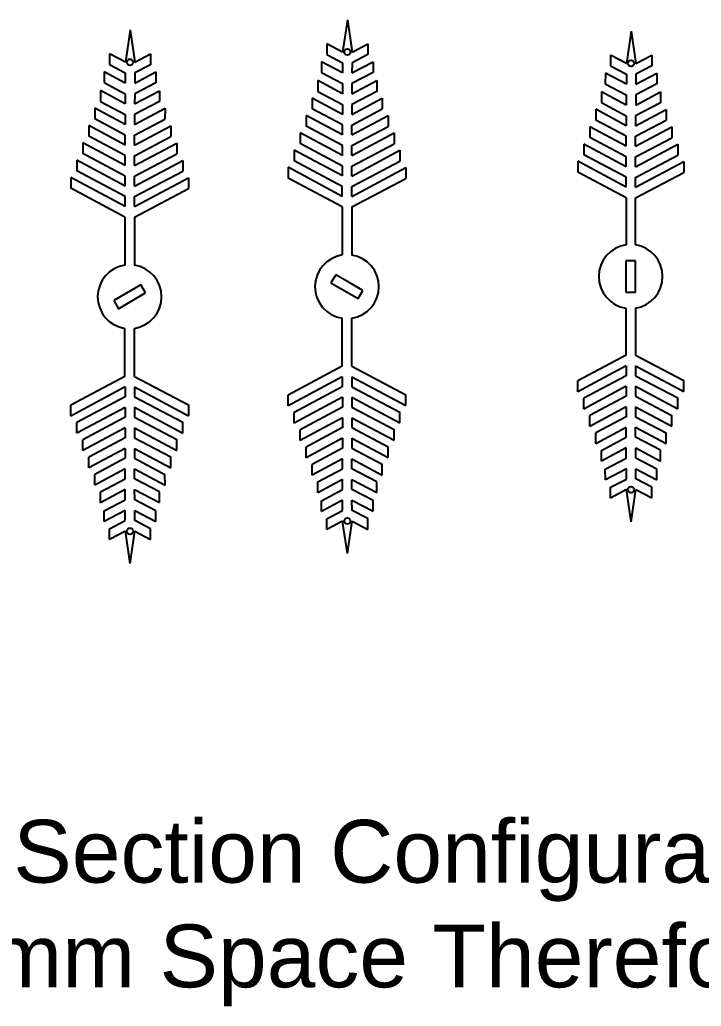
# Model space of a CAD drawing. Extents: x 2648 to 3420, y 240 to 644.
# Drawn here: x 3001 to 3055.3, y 240.1 to 318.7 of the extents above; entities that cross this region are included whole.
import ezdxf

# ---------------------------------------------------------------- set-up
doc = ezdxf.new("R2010")
doc.units = 0
doc.header["$MEASUREMENT"] = 0
doc.layers.add('Layer 1', color=7, linetype='Continuous')
doc.styles.get("Standard").update_dxf_attribs({"font": 'ARIAL.TTF', "height": 4})

msp = doc.modelspace()

# ---------------------------------------------------------------- linework, layer by layer
at = {"color": 3, "linetype": 'Continuous'}
for p, q in [((3024.29403, 312.42928), (3024.29201, 311.56985)), ((3029.88112, 312.41613), (3029.8791, 311.55671)), ((3006.98273, 311.62333), (3006.98071, 310.7639)), ((3012.56982, 311.61019), (3012.5678, 310.75076)), ((3023.81693, 311.04612), (3023.8149, 310.1867)), ((3030.35172, 311.03075), (3030.3497, 310.17132)), ((3006.50562, 310.24017), (3006.5036, 309.38075)), ((3013.04042, 310.2248), (3013.0384, 309.36537)), ((3023.34084, 309.66592), (3023.33882, 308.8065)), ((3026.70472, 309.48895), (3026.70658, 310.28163)), ((3027.45663, 309.48718), (3027.4585, 310.27986)), ((3030.82131, 309.64832), (3030.81929, 308.7889)), ((3006.02954, 308.85998), (3006.02751, 308.00055)), ((3009.39342, 308.683), (3009.39528, 309.47568)), ((3010.14533, 308.68124), (3010.14719, 309.47391)), ((3013.51001, 308.84238), (3013.50798, 307.98295)), ((3022.8653, 308.28732), (3022.86328, 307.4279)), ((3026.70204, 307.85348), (3026.7039, 308.64616)), ((3027.45161, 307.85172), (3027.45348, 308.6444)), ((3031.29035, 308.2675), (3031.28833, 307.40808)), ((3005.554, 307.48137), (3005.55198, 306.62195)), ((3009.39074, 307.04753), (3009.3926, 307.84021)), ((3010.14031, 307.04577), (3010.14218, 307.83845)), ((3013.97905, 307.46155), (3013.97703, 306.60213)), ((3022.39055, 306.91099), (3022.38852, 306.05156)), ((3026.6982, 306.22053), (3026.70006, 307.01321)), ((3026.6982, 306.22053), (3026.70006, 307.01321)), ((3027.44777, 306.21877), (3027.44964, 307.01144)), ((3027.44777, 306.21877), (3027.44964, 307.01144)), ((3031.75863, 306.88895), (3031.7566, 306.02952)), ((3005.07924, 306.10504), (3005.07722, 305.24562)), ((3009.3869, 305.41458), (3009.38876, 306.20726)), ((3009.3869, 305.41458), (3009.38876, 306.20726)), ((3010.13647, 305.41282), (3010.13834, 306.2055)), ((3010.13647, 305.41282), (3010.13834, 306.2055)), ((3014.44732, 306.083), (3014.4453, 305.22358)), ((3026.69436, 304.59026), (3026.69623, 305.38294)), ((3026.69436, 304.59026), (3026.69623, 305.38294)), ((3027.44394, 304.5885), (3027.4458, 305.38118)), ((3027.44394, 304.5885), (3027.4458, 305.38118)), ((3009.38306, 303.78432), (3009.38493, 304.577)), ((3009.38306, 303.78432), (3009.38493, 304.577)), ((3010.13264, 303.78255), (3010.1345, 304.57523)), ((3010.13264, 303.78255), (3010.1345, 304.57523)), ((3026.6924, 303.75536), (3026.6924, 299.92688)), ((3027.44197, 303.7536), (3027.44197, 299.92554)), ((3009.3811, 302.94942), (3009.3811, 299.12093)), ((3010.13067, 302.94765), (3010.13067, 299.1196)), ((3026.16767, 298.35694), (3025.79267, 297.70742)), ((3027.25021, 297.73194), (3026.16767, 298.35694)), ((3010.64644, 297.55099), (3008.48137, 296.30099)), ((3011.02144, 296.90147), (3010.64644, 297.55099)), ((3025.79267, 297.70742), (3027.95774, 296.45742)), ((3028.33274, 297.10694), (3027.25021, 297.73194)), ((3027.95774, 296.45742), (3028.33274, 297.10694)), ((3008.48137, 296.30099), (3008.85637, 295.65147)), ((3008.85637, 295.65147), (3009.9389, 296.27647)), ((3009.9389, 296.27647), (3011.02144, 296.90147)), ((3026.6924, 291.06486), (3026.67535, 294.89005)), ((3027.44197, 291.06663), (3027.44197, 294.88881)), ((3009.3811, 290.25892), (3009.36405, 294.0841)), ((3010.13067, 290.26068), (3010.13067, 294.08287)), ((3026.69436, 290.22996), (3026.69623, 289.43728)), ((3026.69436, 290.22996), (3026.69623, 289.43728)), ((3027.44394, 290.23173), (3027.4458, 289.43905)), ((3027.44394, 290.23173), (3027.4458, 289.43905)), ((3009.38306, 289.42402), (3009.38493, 288.63134)), ((3009.38306, 289.42402), (3009.38493, 288.63134)), ((3010.13264, 289.42578), (3010.1345, 288.6331)), ((3010.13264, 289.42578), (3010.1345, 288.6331)), ((3022.39055, 287.90924), (3022.38852, 288.76866)), ((3026.6982, 288.5997), (3026.70006, 287.80702)), ((3026.6982, 288.5997), (3026.70006, 287.80702)), ((3027.44777, 288.60146), (3027.44964, 287.80878)), ((3027.44777, 288.60146), (3027.44964, 287.80878)), ((3031.75863, 287.93128), (3031.7566, 288.7907)), ((3005.07924, 287.10329), (3005.07722, 287.96272)), ((3009.3869, 287.79375), (3009.38876, 287.00107)), ((3009.3869, 287.79375), (3009.38876, 287.00107)), ((3010.13647, 287.79552), (3010.13834, 287.00284)), ((3010.13647, 287.79552), (3010.13834, 287.00284)), ((3014.4453, 287.98476), (3014.44732, 287.12533)), ((3022.8653, 286.53291), (3022.86328, 287.39233)), ((3026.70204, 286.96675), (3026.7039, 286.17407)), ((3027.45161, 286.96851), (3027.45348, 286.17583)), ((3031.29035, 286.55273), (3031.28833, 287.41215)), ((3005.554, 285.72696), (3005.55198, 286.58638)), ((3009.39074, 286.1608), (3009.3926, 285.36812)), ((3010.14031, 286.16256), (3010.14218, 285.36988)), ((3013.97905, 285.74678), (3013.97703, 286.60621)), ((3023.34084, 285.1543), (3023.33882, 286.01373)), ((3030.82131, 285.1719), (3030.81929, 286.03133)), ((3013.51001, 284.36596), (3013.50798, 285.22538)), ((3026.70472, 285.33128), (3026.70658, 284.5386)), ((3027.45663, 285.33305), (3027.4585, 284.54037)), ((3006.02954, 284.34836), (3006.02751, 285.20778)), ((3009.39342, 284.52533), (3009.39528, 283.73265)), ((3010.14533, 284.5271), (3010.14719, 283.73442)), ((3023.81693, 283.77411), (3023.8149, 284.63353)), ((3030.35172, 283.78948), (3030.3497, 284.64891)), ((3006.50562, 282.96816), (3006.5036, 283.82759)), ((3013.04042, 282.98353), (3013.0384, 283.84296)), ((3024.29403, 282.39095), (3024.29201, 283.25038)), ((3029.88112, 282.4041), (3029.8791, 283.26352)), ((3006.98273, 281.585), (3006.98071, 282.44443)), ((3012.56982, 281.59815), (3012.5678, 282.45757))]:
    msp.add_line(p, q, dxfattribs=at)
at = {"color": 1, "linetype": 'Continuous'}
for p, q in [((3046.89941, 311.52918), (3046.89739, 310.66975)), ((3052.4865, 311.51603), (3052.48448, 310.65661)), ((3046.4223, 310.14602), (3046.42028, 309.2866)), ((3052.95709, 310.13065), (3052.95507, 309.27122)), ((3049.31009, 308.58885), (3049.31196, 309.38153)), ((3050.06201, 308.58708), (3050.06387, 309.37976)), ((3045.94621, 308.76582), (3045.94419, 307.9064)), ((3053.42668, 308.74823), (3053.42466, 307.8888)), ((3045.47068, 307.38722), (3045.46865, 306.5278)), ((3049.30741, 306.95338), (3049.30928, 307.74606)), ((3050.05699, 306.95162), (3050.05885, 307.7443)), ((3053.89573, 307.3674), (3053.8937, 306.50798)), ((3049.30357, 305.32043), (3049.30544, 306.11311)), ((3049.30357, 305.32043), (3049.30544, 306.11311)), ((3050.05315, 305.31867), (3050.05501, 306.11135)), ((3050.05315, 305.31867), (3050.05501, 306.11135)), ((3049.3016, 304.48284), (3049.29777, 300.73299)), ((3050.04735, 300.73166), (3050.05118, 304.48108)), ((3050.04308, 299.4633), (3049.29308, 299.4633)), ((3049.29308, 299.4633), (3049.29308, 296.9633)), ((3050.04308, 298.2133), (3050.04308, 299.4633)), ((3050.04308, 296.9633), (3050.04308, 298.2133)), ((3049.29308, 296.9633), (3050.04308, 296.9633)), ((3049.3016, 291.94375), (3049.29777, 295.6936)), ((3050.04735, 295.69493), (3050.05118, 291.94551)), ((3049.30357, 291.10616), (3049.30544, 290.31348)), ((3049.30357, 291.10616), (3049.30544, 290.31348)), ((3050.05315, 291.10793), (3050.05501, 290.31525)), ((3050.05315, 291.10793), (3050.05501, 290.31525)), ((3045.47068, 289.03937), (3045.46865, 289.8988)), ((3049.30741, 289.47321), (3049.30928, 288.68053)), ((3050.05699, 289.47497), (3050.05885, 288.68229)), ((3053.89573, 289.05919), (3053.8937, 289.91862)), ((3045.94621, 287.66077), (3045.94419, 288.52019)), ((3053.42668, 287.67837), (3053.42466, 288.53779)), ((3049.31009, 287.83774), (3049.31196, 287.04506)), ((3050.06201, 287.83951), (3050.06387, 287.04683)), ((3046.4223, 286.28057), (3046.42028, 287.14)), ((3052.95709, 286.29594), (3052.95507, 287.15537)), ((3046.89941, 284.89741), (3046.89739, 285.75684)), ((3052.4865, 284.91056), (3052.48448, 285.76998))]:
    msp.add_line(p, q, dxfattribs=at)
at = {"color": 3, "linetype": 'Continuous'}
for centre in [(3027.0962, 316.08653), (3009.7849, 315.28058), (3027.0962, 278.7337), (3009.7849, 277.92775)]:
    msp.add_circle(centre, 0.25, dxfattribs=at)
at = {"color": 1, "linetype": 'Continuous'}
for centre in [(3049.70157, 315.18643), (3049.70157, 281.24016)]:
    msp.add_circle(centre, 0.25, dxfattribs=at)
for start, end in [(98.360649, 261.2515752), (278.5644245, 81.4355755)]:
    msp.add_arc((3049.66808, 298.2133), 2.54676, start, end, dxfattribs=at)
at = {"color": 3, "linetype": 'Continuous'}
for centre, start, end in [((3027.06271, 297.40718), 98.360649, 261.2515752), ((3027.06271, 297.40718), 278.5644245, 81.4355755), ((3009.7514, 296.60123), 98.360649, 261.2515752), ((3009.7514, 296.60123), 278.5644245, 81.4355755)]:
    msp.add_arc(centre, 2.54676, start, end, dxfattribs=at)
at = {"layer": 'Layer 1', "color": 3}
for p, q in [((3027.10226, 318.66481), (3026.72228, 316.08741)), ((3027.10226, 318.66481), (3027.47012, 316.08565)), ((3009.79096, 317.85886), (3009.41097, 315.28146)), ((3009.79096, 317.85886), (3010.15882, 315.2797)), ((3025.45773, 316.75565), (3025.4559, 315.89774)), ((3026.72228, 316.08741), (3025.45773, 316.75565)), ((3027.47012, 316.08565), (3028.7378, 316.74794)), ((3028.7378, 316.74794), (3028.73559, 315.89003)), ((3008.14642, 315.94971), (3008.1446, 315.09179)), ((3009.41097, 315.28146), (3008.14642, 315.94971)), ((3010.15882, 315.2797), (3011.4265, 315.94199)), ((3011.4265, 315.94199), (3011.42429, 315.08408)), ((3025.4559, 315.89774), (3026.71878, 315.24052)), ((3028.73559, 315.89003), (3027.46963, 315.23875)), ((3008.1446, 315.09179), (3009.40748, 314.43457)), ((3011.42429, 315.08408), (3010.15833, 314.43281)), ((3025.04445, 315.31838), (3025.04341, 314.46336)), ((3026.71829, 314.42665), (3025.04445, 315.31838)), ((3026.71878, 315.24052), (3026.71829, 314.42665)), ((3027.46629, 314.42489), (3029.14431, 315.30874)), ((3027.46963, 315.23875), (3027.46629, 314.42489)), ((3029.14431, 315.30874), (3029.14133, 314.45372)), ((3007.73315, 314.51243), (3007.73211, 313.65741)), ((3009.40699, 313.62071), (3007.73315, 314.51243)), ((3009.40748, 314.43457), (3009.40699, 313.62071)), ((3010.15499, 313.61895), (3011.83301, 314.50279)), ((3010.15833, 314.43281), (3010.15499, 313.61895)), ((3011.83301, 314.50279), (3011.83003, 313.64777)), ((3025.04341, 314.46336), (3026.71479, 313.57977)), ((3029.14133, 314.45372), (3027.4658, 313.578)), ((3007.73211, 313.65741), (3009.40349, 312.77382)), ((3011.83003, 313.64777), (3010.1545, 312.77205)), ((3026.7152, 312.76397), (3024.73911, 313.82302)), ((3024.73911, 313.82302), (3024.74044, 312.9596)), ((3026.71479, 313.57977), (3026.7152, 312.76397)), ((3027.46156, 312.76221), (3029.44262, 313.81195)), ((3027.4658, 313.578), (3027.46156, 312.76221)), ((3029.44262, 313.81195), (3029.43722, 312.94855)), ((3009.40389, 311.95802), (3007.4278, 313.01707)), ((3007.4278, 313.01707), (3007.42914, 312.15365)), ((3009.40349, 312.77382), (3009.40389, 311.95802)), ((3010.15026, 311.95626), (3012.13131, 313.006)), ((3010.1545, 312.77205), (3010.15026, 311.95626)), ((3012.13131, 313.006), (3012.12592, 312.1426)), ((3024.74044, 312.9596), (3026.7137, 311.91823)), ((3029.43722, 312.94855), (3027.45908, 311.91647)), ((3007.42914, 312.15365), (3009.4024, 311.11228)), ((3012.12592, 312.1426), (3010.14778, 311.11053)), ((3026.71004, 311.12651), (3024.29403, 312.42928)), ((3027.45902, 311.12474), (3029.88112, 312.41613)), ((3009.39874, 310.32056), (3006.98273, 311.62333)), ((3010.14771, 310.3188), (3012.56982, 311.61019)), ((3026.70838, 310.28067), (3024.29201, 311.56985)), ((3026.7137, 311.91823), (3026.71004, 311.12651)), ((3027.4567, 310.27891), (3029.8791, 311.55671)), ((3027.45908, 311.91647), (3027.45902, 311.12474)), ((3009.39708, 309.47473), (3006.98071, 310.7639)), ((3009.4024, 311.11228), (3009.39874, 310.32056)), ((3010.14539, 309.47297), (3012.5678, 310.75076)), ((3010.14778, 311.11053), (3010.14771, 310.3188)), ((3026.70472, 309.48895), (3023.81693, 311.04612)), ((3027.45663, 309.48718), (3030.35172, 311.03075)), ((3009.39342, 308.683), (3006.50562, 310.24017)), ((3010.14533, 308.68124), (3013.04042, 310.2248)), ((3026.70204, 307.85348), (3023.34084, 309.66592)), ((3026.7039, 308.64536), (3023.8149, 310.1867)), ((3027.45161, 307.85172), (3030.82131, 309.64832)), ((3027.45348, 308.6436), (3030.3497, 310.17132)), ((3009.39074, 307.04753), (3006.02954, 308.85998)), ((3009.3926, 307.83941), (3006.5036, 309.38075)), ((3010.14031, 307.04577), (3013.51001, 308.84238)), ((3010.14218, 307.83765), (3013.0384, 309.36537)), ((3026.70006, 307.01321), (3023.33882, 308.8065)), ((3026.6982, 306.22053), (3022.8653, 308.28732)), ((3027.44777, 306.21877), (3031.29035, 308.2675)), ((3027.44964, 307.01144), (3030.81929, 308.7889)), ((3009.3869, 305.41458), (3005.554, 307.48137)), ((3009.38876, 306.20726), (3006.02751, 308.00055)), ((3010.13647, 305.41282), (3013.97905, 307.46155)), ((3010.13834, 306.2055), (3013.50798, 307.98295)), ((3026.69623, 305.38294), (3022.86328, 307.4279)), ((3027.4458, 305.38118), (3031.28833, 307.40808)), ((3009.38493, 304.577), (3005.55198, 306.62195)), ((3010.1345, 304.57523), (3013.97703, 306.60213)), ((3026.69436, 304.59026), (3022.39055, 306.91099)), ((3027.44394, 304.5885), (3031.75863, 306.88895)), ((3009.38306, 303.78432), (3005.07924, 306.10504)), ((3010.13264, 303.78255), (3014.44732, 306.083)), ((3026.6924, 303.75536), (3022.38852, 306.05156)), ((3027.44197, 303.7536), (3031.7566, 306.02952)), ((3009.3811, 302.94942), (3005.07722, 305.24562)), ((3010.13067, 302.94765), (3014.4453, 305.22358)), ((3026.6924, 291.06486), (3022.38852, 288.76866)), ((3027.44197, 291.06663), (3031.7566, 288.7907)), ((3009.3811, 290.25892), (3005.07722, 287.96272)), ((3010.13067, 290.26068), (3014.4453, 287.98476)), ((3026.69436, 290.22996), (3022.39055, 287.90924)), ((3027.44394, 290.23173), (3031.75863, 287.93128)), ((3009.38306, 289.42402), (3005.07924, 287.10329)), ((3010.13264, 289.42578), (3014.44732, 287.12533)), ((3026.69623, 289.43728), (3022.86328, 287.39233)), ((3027.4458, 289.43905), (3031.28833, 287.41215)), ((3009.38493, 288.63134), (3005.55198, 286.58638)), ((3010.1345, 288.6331), (3013.97703, 286.60621)), ((3026.6982, 288.5997), (3022.8653, 286.53291)), ((3027.44777, 288.60146), (3031.29035, 286.55273)), ((3009.3869, 287.79375), (3005.554, 285.72696)), ((3010.13647, 287.79552), (3013.97905, 285.74678)), ((3026.70006, 287.80702), (3023.33882, 286.01373)), ((3027.44964, 287.80878), (3030.81929, 286.03133)), ((3009.38876, 287.00107), (3006.02751, 285.20778)), ((3010.13834, 287.00284), (3013.50798, 285.22538)), ((3026.70204, 286.96675), (3023.34084, 285.1543)), ((3027.45161, 286.96851), (3030.82131, 285.1719)), ((3009.39074, 286.1608), (3006.02954, 284.34836)), ((3010.14031, 286.16256), (3013.51001, 284.36596)), ((3026.7039, 286.17487), (3023.8149, 284.63353)), ((3027.45348, 286.17663), (3030.3497, 284.64891)), ((3009.3926, 285.36892), (3006.5036, 283.82759)), ((3010.14218, 285.37069), (3013.0384, 283.84296)), ((3026.70472, 285.33128), (3023.81693, 283.77411)), ((3027.45663, 285.33305), (3030.35172, 283.78948)), ((3009.39342, 284.52533), (3006.50562, 282.96816)), ((3010.14533, 284.5271), (3013.04042, 282.98353)), ((3026.70838, 284.53956), (3024.29201, 283.25038)), ((3027.4567, 284.54132), (3029.8791, 283.26352)), ((3009.39708, 283.73361), (3006.98071, 282.44443)), ((3010.14539, 283.73537), (3012.5678, 282.45757)), ((3026.71004, 283.69372), (3024.29403, 282.39095)), ((3026.7137, 282.902), (3026.71004, 283.69372)), ((3027.45908, 282.90375), (3027.45902, 283.69548)), ((3027.45902, 283.69548), (3029.88112, 282.4041)), ((3009.39874, 282.88777), (3006.98273, 281.585)), ((3009.4024, 282.09605), (3009.39874, 282.88777)), ((3010.14778, 282.09781), (3010.14771, 282.88954)), ((3010.14771, 282.88954), (3012.56982, 281.59815)), ((3024.74044, 281.86063), (3026.7137, 282.902)), ((3029.43722, 281.87168), (3027.45908, 282.90375)), ((3007.42914, 281.05468), (3009.4024, 282.09605)), ((3012.12592, 281.06573), (3010.14778, 282.09781)), ((3026.7152, 282.05626), (3024.73911, 280.99721)), ((3024.73911, 280.99721), (3024.74044, 281.86063)), ((3026.71479, 281.24046), (3026.7152, 282.05626)), ((3027.4658, 281.24223), (3027.46156, 282.05802)), ((3027.46156, 282.05802), (3029.44262, 281.00828)), ((3029.44262, 281.00828), (3029.43722, 281.87168)), ((3009.40389, 281.25031), (3007.4278, 280.19126)), ((3007.4278, 280.19126), (3007.42914, 281.05468)), ((3009.40349, 280.43452), (3009.40389, 281.25031)), ((3010.1545, 280.43628), (3010.15026, 281.25207)), ((3010.15026, 281.25207), (3012.13131, 280.20233)), ((3012.13131, 280.20233), (3012.12592, 281.06573)), ((3025.04341, 280.35687), (3026.71479, 281.24046)), ((3029.14133, 280.36651), (3027.4658, 281.24223)), ((3007.73211, 279.55092), (3009.40349, 280.43452)), ((3011.83003, 279.56056), (3010.1545, 280.43628)), ((3025.04445, 279.50185), (3025.04341, 280.35687)), ((3026.71829, 280.39358), (3025.04445, 279.50185)), ((3026.71878, 279.57971), (3026.71829, 280.39358)), ((3027.46963, 279.58148), (3027.46629, 280.39534)), ((3027.46629, 280.39534), (3029.14431, 279.51149)), ((3029.14431, 279.51149), (3029.14133, 280.36651)), ((3007.73315, 278.6959), (3007.73211, 279.55092)), ((3009.40699, 279.58763), (3007.73315, 278.6959)), ((3009.40748, 278.77376), (3009.40699, 279.58763)), ((3010.15833, 278.77553), (3010.15499, 279.58939)), ((3010.15499, 279.58939), (3011.83301, 278.70555)), ((3011.83301, 278.70555), (3011.83003, 279.56056)), ((3025.4559, 278.92249), (3026.71878, 279.57971)), ((3028.73559, 278.9302), (3027.46963, 279.58148)), ((3008.1446, 278.11654), (3009.40748, 278.77376)), ((3011.42429, 278.12426), (3010.15833, 278.77553)), ((3025.45773, 278.06458), (3025.4559, 278.92249)), ((3026.72228, 278.73282), (3025.45773, 278.06458)), ((3027.10226, 276.15542), (3026.72228, 278.73282)), ((3027.10226, 276.15542), (3027.47012, 278.73458)), ((3027.47012, 278.73458), (3028.7378, 278.07229)), ((3028.7378, 278.07229), (3028.73559, 278.9302)), ((3008.14642, 277.25863), (3008.1446, 278.11654)), ((3009.41097, 277.92687), (3008.14642, 277.25863)), ((3009.79096, 275.34947), (3009.41097, 277.92687)), ((3009.79096, 275.34947), (3010.15882, 277.92863)), ((3010.15882, 277.92863), (3011.4265, 277.26634)), ((3011.4265, 277.26634), (3011.42429, 278.12426))]:
    msp.add_line(p, q, dxfattribs=at)
at = {"layer": 'Layer 1', "color": 1}
for p, q in [((3049.70764, 317.76471), (3049.32765, 315.18731)), ((3049.70764, 317.76471), (3050.0755, 315.18555)), ((3048.0631, 315.85555), (3048.06127, 314.99764)), ((3049.32765, 315.18731), (3048.0631, 315.85555)), ((3050.0755, 315.18555), (3051.34318, 315.84784)), ((3051.34318, 315.84784), (3051.34097, 314.98993)), ((3047.64983, 314.41828), (3047.64878, 313.56326)), ((3049.32367, 313.52655), (3047.64983, 314.41828)), ((3048.06127, 314.99764), (3049.32415, 314.34042)), ((3049.32415, 314.34042), (3049.32367, 313.52655)), ((3050.07167, 313.52479), (3051.74968, 314.40864)), ((3050.07501, 314.33865), (3050.07167, 313.52479)), ((3051.34097, 314.98993), (3050.07501, 314.33865)), ((3051.74968, 314.40864), (3051.7467, 313.55362)), ((3047.64878, 313.56326), (3049.32017, 312.67967)), ((3051.7467, 313.55362), (3050.07118, 312.6779)), ((3049.32057, 311.86387), (3047.34448, 312.92292)), ((3047.34448, 312.92292), (3047.34582, 312.0595)), ((3050.06694, 311.86211), (3052.04799, 312.91185)), ((3052.04799, 312.91185), (3052.04259, 312.04845)), ((3047.34582, 312.0595), (3049.31908, 311.01813)), ((3049.32017, 312.67967), (3049.32057, 311.86387)), ((3052.04259, 312.04845), (3050.06445, 311.01638)), ((3050.07118, 312.6779), (3050.06694, 311.86211)), ((3049.31541, 310.22641), (3046.89941, 311.52918)), ((3050.06439, 310.22465), (3052.4865, 311.51603)), ((3049.31375, 309.38057), (3046.89739, 310.66975)), ((3049.31908, 311.01813), (3049.31541, 310.22641)), ((3050.06207, 309.37881), (3052.48448, 310.65661)), ((3050.06445, 311.01638), (3050.06439, 310.22465)), ((3049.31009, 308.58885), (3046.4223, 310.14602)), ((3050.06201, 308.58708), (3052.95709, 310.13065)), ((3049.30928, 307.74526), (3046.42028, 309.2866)), ((3050.05885, 307.7435), (3052.95507, 309.27122)), ((3049.30741, 306.95338), (3045.94621, 308.76582)), ((3050.05699, 306.95162), (3053.42668, 308.74823)), ((3049.30357, 305.32043), (3045.47068, 307.38722)), ((3049.30544, 306.11311), (3045.94419, 307.9064)), ((3050.05315, 305.31867), (3053.89573, 307.3674)), ((3050.05501, 306.11135), (3053.42466, 307.8888)), ((3049.3016, 304.48284), (3045.46865, 306.5278)), ((3050.05118, 304.48108), (3053.8937, 306.50798)), ((3049.3016, 291.94375), (3045.46865, 289.8988)), ((3050.05118, 291.94551), (3053.8937, 289.91862)), ((3049.30357, 291.10616), (3045.47068, 289.03937)), ((3050.05315, 291.10793), (3053.89573, 289.05919)), ((3049.30544, 290.31348), (3045.94419, 288.52019)), ((3050.05501, 290.31525), (3053.42466, 288.53779)), ((3049.30741, 289.47321), (3045.94621, 287.66077)), ((3050.05699, 289.47497), (3053.42668, 287.67837)), ((3049.30928, 288.68133), (3046.42028, 287.14)), ((3050.05885, 288.6831), (3052.95507, 287.15537)), ((3049.31009, 287.83774), (3046.4223, 286.28057)), ((3050.06201, 287.83951), (3052.95709, 286.29594)), ((3049.31375, 287.04602), (3046.89739, 285.75684)), ((3050.06207, 287.04778), (3052.48448, 285.76998)), ((3049.31541, 286.20018), (3046.89941, 284.89741)), ((3049.31908, 285.40846), (3049.31541, 286.20018)), ((3050.06445, 285.41022), (3050.06439, 286.20195)), ((3050.06439, 286.20195), (3052.4865, 284.91056)), ((3047.34582, 284.36709), (3049.31908, 285.40846)), ((3052.04259, 284.37814), (3050.06445, 285.41022)), ((3049.32057, 284.56273), (3047.34448, 283.50367)), ((3049.32017, 283.74693), (3049.32057, 284.56273)), ((3050.07118, 283.74869), (3050.06694, 284.56448)), ((3050.06694, 284.56448), (3052.04799, 283.51474)), ((3047.34448, 283.50367), (3047.34582, 284.36709)), ((3047.64878, 282.86333), (3049.32017, 283.74693)), ((3051.7467, 282.87297), (3050.07118, 283.74869)), ((3052.04799, 283.51474), (3052.04259, 284.37814)), ((3047.64983, 282.00831), (3047.64878, 282.86333)), ((3049.32367, 282.90004), (3047.64983, 282.00831)), ((3049.32415, 282.08617), (3049.32367, 282.90004)), ((3050.07501, 282.08794), (3050.07167, 282.9018)), ((3050.07167, 282.9018), (3051.74968, 282.01796)), ((3051.74968, 282.01796), (3051.7467, 282.87297)), ((3048.06127, 281.42895), (3049.32415, 282.08617)), ((3051.34097, 281.43667), (3050.07501, 282.08794)), ((3048.0631, 280.57104), (3048.06127, 281.42895)), ((3051.34318, 280.57875), (3051.34097, 281.43667)), ((3049.32765, 281.23928), (3048.0631, 280.57104)), ((3049.70764, 278.66188), (3049.32765, 281.23928)), ((3049.70764, 278.66188), (3050.0755, 281.24104)), ((3050.0755, 281.24104), (3051.34318, 280.57875))]:
    msp.add_line(p, q, dxfattribs=at)

# ---------------------------------------------------------------- texts
at = {"color": 8, "linetype": 'Continuous', "insert": (2959.73035, 254.93538), "char_height": 5, "width": 317.5921714, "attachment_point": 1}
msp.add_mtext('If Using This Section Configuration Use Less Spacers as Each Placement of Branch\\Ptakes up A 3mm Space Therefore only use one spacer between each level', dxfattribs=at)

doc.saveas('drawing.dxf')
